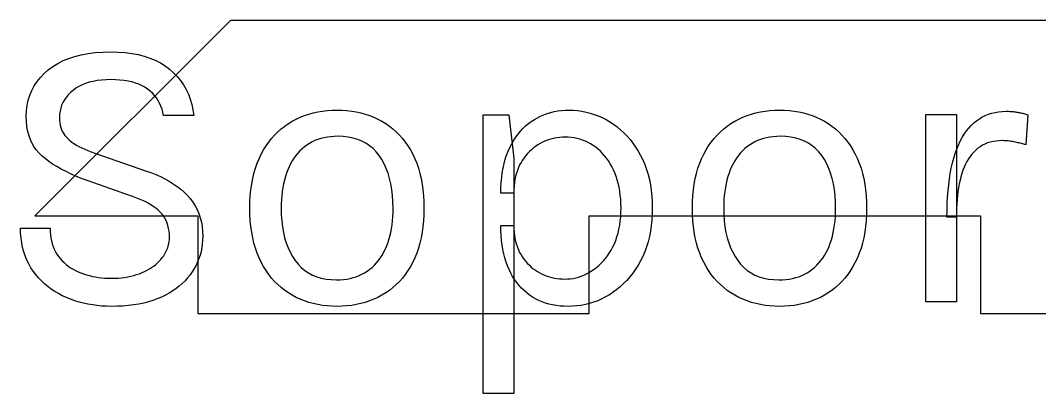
# Model space of a CAD drawing. Header units: millimetres. Extents: x 0 to 253, y 0 to 243.
# Drawn here: x -0.44 to 30.82, y 122.55 to 134 of the extents above; entities that cross this region are included whole.
import ezdxf

# ---------------------------------------------------------------- set-up
doc = ezdxf.new("R2010")
doc.units = ezdxf.units.MM
doc.layers.get('0').update_dxf_attribs({"linetype": 'CONTINUOUS'})

msp = doc.modelspace()

# ---------------------------------------------------------------- linework, layer by layer
for p, q in [((6, 134), (0, 128)), ((88, 134), (6, 134)), ((1.044, 132.835), (1.23, 132.896)), ((1.23, 132.896), (1.427, 132.946)), ((1.427, 132.946), (1.636, 132.984)), ((1.636, 132.984), (1.856, 133.012)), ((1.856, 133.012), (2.087, 133.028)), ((2.087, 133.028), (2.33, 133.034)), ((2.33, 133.034), (2.33, 133.034)), ((2.33, 133.034), (2.555, 133.029)), ((2.555, 133.029), (2.771, 133.013)), ((2.771, 133.013), (2.976, 132.986)), ((2.976, 132.986), (3.171, 132.949)), ((3.171, 132.949), (3.356, 132.901)), ((3.356, 132.901), (3.531, 132.843)), ((0.413, 132.482), (0.554, 132.587)), ((0.554, 132.587), (0.706, 132.681)), ((0.706, 132.681), (0.869, 132.764)), ((0.869, 132.764), (1.044, 132.835)), ((3.531, 132.843), (3.696, 132.774)), ((3.696, 132.774), (3.851, 132.694)), ((3.851, 132.694), (3.995, 132.604)), ((3.995, 132.604), (4.13, 132.503)), ((0.069, 132.122), (0.17, 132.248)), ((0.17, 132.248), (0.285, 132.368)), ((0.285, 132.368), (0.413, 132.482)), ((4.13, 132.503), (4.254, 132.393)), ((4.254, 132.393), (4.367, 132.276)), ((4.367, 132.276), (4.469, 132.152)), ((-0.093, 131.849), (-0.019, 131.989)), ((-0.019, 131.989), (0.069, 132.122)), ((1.258, 131.915), (1.172, 131.852)), ((1.351, 131.971), (1.258, 131.915)), ((1.45, 132.02), (1.351, 131.971)), ((1.556, 132.063), (1.45, 132.02)), ((1.669, 132.1), (1.556, 132.063)), ((1.788, 132.129), (1.669, 132.1)), ((1.913, 132.152), (1.788, 132.129)), ((2.046, 132.169), (1.913, 132.152)), ((2.184, 132.179), (2.046, 132.169)), ((2.33, 132.182), (2.184, 132.179)), ((2.473, 132.179), (2.33, 132.182)), ((2.33, 132.182), (2.33, 132.182)), ((2.609, 132.17), (2.473, 132.179)), ((2.739, 132.156), (2.609, 132.17)), ((2.862, 132.135), (2.739, 132.156)), ((2.979, 132.109), (2.862, 132.135)), ((3.089, 132.077), (2.979, 132.109)), ((3.192, 132.039), (3.089, 132.077)), ((3.288, 131.996), (3.192, 132.039)), ((3.378, 131.946), (3.288, 131.996)), ((3.461, 131.891), (3.378, 131.946)), ((4.469, 132.152), (4.56, 132.02)), ((4.56, 132.02), (4.64, 131.881)), ((-0.201, 131.55), (-0.154, 131.703)), ((-0.154, 131.703), (-0.093, 131.849)), ((0.961, 131.638), (0.907, 131.56)), ((1.023, 131.713), (0.961, 131.638)), ((1.093, 131.784), (1.023, 131.713)), ((1.172, 131.852), (1.093, 131.784)), ((3.538, 131.83), (3.461, 131.891)), ((3.608, 131.765), (3.538, 131.83)), ((3.673, 131.696), (3.608, 131.765)), ((3.731, 131.621), (3.673, 131.696)), ((3.783, 131.542), (3.731, 131.621)), ((4.64, 131.881), (4.709, 131.735)), ((4.709, 131.735), (4.767, 131.582)), ((-0.255, 131.226), (-0.235, 131.391)), ((-0.235, 131.391), (-0.201, 131.55)), ((0.795, 131.305), (0.775, 131.213)), ((0.824, 131.393), (0.795, 131.305)), ((0.862, 131.478), (0.824, 131.393)), ((0.907, 131.56), (0.862, 131.478)), ((3.829, 131.459), (3.783, 131.542)), ((3.868, 131.37), (3.829, 131.459)), ((3.902, 131.278), (3.868, 131.37)), ((4.767, 131.582), (4.814, 131.421)), ((4.814, 131.421), (4.849, 131.253)), ((-0.262, 131.054), (-0.255, 131.226)), ((-0.257, 130.901), (-0.262, 131.054)), ((-0.262, 131.054), (-0.262, 131.054)), ((0.762, 131.117), (0.758, 131.018)), ((0.758, 131.018), (0.758, 131.018)), ((0.758, 131.018), (0.761, 130.937)), ((0.775, 131.213), (0.762, 131.117)), ((3.929, 131.18), (3.902, 131.278)), ((3.95, 131.078), (3.929, 131.18)), ((4.874, 131.078), (3.95, 131.078)), ((4.849, 131.253), (4.874, 131.078)), ((4.874, 131.078), (4.874, 131.078)), ((8.017, 130.969), (8.143, 131.027)), ((8.143, 131.027), (8.272, 131.078)), ((8.272, 131.078), (8.405, 131.123)), ((8.405, 131.123), (8.541, 131.161)), ((8.541, 131.161), (8.68, 131.191)), ((8.68, 131.191), (8.823, 131.215)), ((8.823, 131.215), (8.969, 131.232)), ((8.969, 131.232), (9.119, 131.243)), ((9.119, 131.243), (9.272, 131.246)), ((9.272, 131.246), (9.272, 131.246)), ((9.272, 131.246), (9.424, 131.243)), ((9.424, 131.243), (9.573, 131.232)), ((9.573, 131.232), (9.718, 131.215)), ((9.718, 131.215), (9.86, 131.191)), ((9.86, 131.191), (9.999, 131.161)), ((9.999, 131.161), (10.134, 131.123)), ((10.134, 131.123), (10.266, 131.078)), ((10.266, 131.078), (10.395, 131.027)), ((10.395, 131.027), (10.521, 130.969)), ((13.754, 122.546), (13.754, 131.102)), ((13.754, 131.102), (14.534, 131.102)), ((14.534, 131.102), (14.69, 129.758)), ((15.32, 130.958), (15.416, 131.013)), ((15.416, 131.013), (15.514, 131.062)), ((15.514, 131.062), (15.615, 131.105)), ((15.615, 131.105), (15.717, 131.142)), ((15.717, 131.142), (15.823, 131.174)), ((15.823, 131.174), (15.93, 131.2)), ((15.93, 131.2), (16.039, 131.22)), ((16.039, 131.22), (16.151, 131.234)), ((16.151, 131.234), (16.266, 131.243)), ((16.266, 131.243), (16.382, 131.246)), ((16.382, 131.246), (16.382, 131.246)), ((16.382, 131.246), (16.516, 131.242)), ((16.516, 131.242), (16.647, 131.232)), ((16.647, 131.232), (16.777, 131.214)), ((16.777, 131.214), (16.905, 131.188)), ((16.905, 131.188), (17.032, 131.156)), ((17.032, 131.156), (17.156, 131.116)), ((17.156, 131.116), (17.279, 131.07)), ((17.279, 131.07), (17.4, 131.016)), ((17.4, 131.016), (17.519, 130.954)), ((21.589, 130.969), (21.715, 131.027)), ((21.715, 131.027), (21.844, 131.078)), ((21.844, 131.078), (21.977, 131.123)), ((21.977, 131.123), (22.113, 131.161)), ((22.113, 131.161), (22.252, 131.191)), ((22.252, 131.191), (22.395, 131.215)), ((22.395, 131.215), (22.541, 131.232)), ((22.541, 131.232), (22.691, 131.243)), ((22.691, 131.243), (22.844, 131.246)), ((22.844, 131.246), (22.844, 131.246)), ((22.844, 131.246), (22.996, 131.243)), ((22.996, 131.243), (23.145, 131.232)), ((23.145, 131.232), (23.29, 131.215)), ((23.29, 131.215), (23.432, 131.191)), ((23.432, 131.191), (23.571, 131.161)), ((23.571, 131.161), (23.706, 131.123)), ((23.706, 131.123), (23.838, 131.078)), ((23.838, 131.078), (23.967, 131.027)), ((23.967, 131.027), (24.093, 130.969)), ((27.326, 125.366), (27.326, 131.114)), ((27.326, 131.114), (28.262, 131.114)), ((28.262, 131.114), (28.262, 125.366)), ((28.882, 130.921), (28.968, 130.982)), ((28.968, 130.982), (29.058, 131.035)), ((29.058, 131.035), (29.151, 131.081)), ((29.151, 131.081), (29.248, 131.121)), ((29.248, 131.121), (29.349, 131.153)), ((29.349, 131.153), (29.453, 131.178)), ((29.453, 131.178), (29.56, 131.196)), ((29.56, 131.196), (29.671, 131.206)), ((29.671, 131.206), (29.786, 131.21)), ((29.786, 131.21), (29.786, 131.21)), ((29.786, 131.21), (29.824, 131.21)), ((29.824, 131.21), (29.861, 131.209)), ((29.861, 131.209), (29.898, 131.208)), ((29.898, 131.208), (29.934, 131.206)), ((29.934, 131.206), (29.97, 131.203)), ((29.97, 131.203), (30.005, 131.2)), ((30.005, 131.2), (30.039, 131.197)), ((30.039, 131.197), (30.072, 131.193)), ((30.072, 131.193), (30.105, 131.188)), ((30.105, 131.188), (30.137, 131.183)), ((30.137, 131.183), (30.169, 131.177)), ((30.169, 131.177), (30.201, 131.171)), ((30.201, 131.171), (30.233, 131.164)), ((30.233, 131.164), (30.265, 131.157)), ((30.265, 131.157), (30.297, 131.149)), ((30.297, 131.149), (30.329, 131.141)), ((30.329, 131.141), (30.361, 131.132)), ((30.361, 131.132), (30.393, 131.123)), ((30.393, 131.123), (30.426, 131.113)), ((30.458, 131.102), (30.398, 130.178)), ((30.426, 131.113), (30.458, 131.102)), ((30.458, 131.102), (30.458, 131.102)), ((-0.243, 130.756), (-0.257, 130.901)), ((-0.219, 130.617), (-0.243, 130.756)), ((0.761, 130.937), (0.768, 130.859)), ((0.768, 130.859), (0.781, 130.785)), ((0.781, 130.785), (0.8, 130.714)), ((0.8, 130.714), (0.823, 130.647)), ((7.453, 130.578), (7.556, 130.669)), ((7.556, 130.669), (7.664, 130.754)), ((7.664, 130.754), (7.777, 130.832)), ((7.777, 130.832), (7.895, 130.904)), ((7.895, 130.904), (8.017, 130.969)), ((10.521, 130.969), (10.643, 130.904)), ((10.643, 130.904), (10.761, 130.832)), ((10.761, 130.832), (10.874, 130.754)), ((10.874, 130.754), (10.982, 130.669)), ((10.982, 130.669), (11.084, 130.578)), ((14.896, 130.6), (14.972, 130.683)), ((14.972, 130.683), (15.053, 130.76)), ((15.053, 130.76), (15.138, 130.832)), ((15.138, 130.832), (15.227, 130.898)), ((15.227, 130.898), (15.32, 130.958)), ((17.519, 130.954), (17.636, 130.886)), ((17.636, 130.886), (17.75, 130.811)), ((17.75, 130.811), (17.86, 130.73)), ((17.86, 130.73), (17.965, 130.642)), ((21.025, 130.578), (21.128, 130.669)), ((21.128, 130.669), (21.236, 130.754)), ((21.236, 130.754), (21.349, 130.832)), ((21.349, 130.832), (21.467, 130.904)), ((21.467, 130.904), (21.589, 130.969)), ((24.093, 130.969), (24.215, 130.904)), ((24.215, 130.904), (24.333, 130.832)), ((24.333, 130.832), (24.446, 130.754)), ((24.446, 130.754), (24.554, 130.669)), ((24.554, 130.669), (24.656, 130.578)), ((28.574, 130.606), (28.645, 130.696)), ((28.645, 130.696), (28.72, 130.778)), ((28.72, 130.778), (28.799, 130.853)), ((28.799, 130.853), (28.882, 130.921)), ((-0.185, 130.486), (-0.219, 130.617)), ((-0.142, 130.361), (-0.185, 130.486)), ((-0.089, 130.243), (-0.142, 130.361)), ((0.823, 130.647), (0.852, 130.583)), ((0.852, 130.583), (0.886, 130.522)), ((0.886, 130.522), (0.925, 130.465)), ((0.925, 130.465), (0.969, 130.411)), ((0.969, 130.411), (1.019, 130.361)), ((1.019, 130.361), (1.074, 130.313)), ((7.176, 130.265), (7.263, 130.376)), ((7.263, 130.376), (7.356, 130.48)), ((7.356, 130.48), (7.453, 130.578)), ((8.683, 130.346), (8.593, 130.311)), ((8.776, 130.375), (8.683, 130.346)), ((8.873, 130.399), (8.776, 130.375)), ((8.974, 130.418), (8.873, 130.399)), ((9.077, 130.431), (8.974, 130.418)), ((9.185, 130.439), (9.077, 130.431)), ((9.296, 130.442), (9.185, 130.439)), ((9.46, 130.436), (9.296, 130.442)), ((9.296, 130.442), (9.296, 130.442)), ((9.615, 130.418), (9.46, 130.436)), ((9.763, 130.389), (9.615, 130.418)), ((9.902, 130.347), (9.763, 130.389)), ((10.032, 130.294), (9.902, 130.347)), ((11.084, 130.578), (11.182, 130.48)), ((11.182, 130.48), (11.274, 130.376)), ((11.274, 130.376), (11.361, 130.265)), ((14.688, 130.319), (14.753, 130.418)), ((14.753, 130.418), (14.822, 130.512)), ((14.822, 130.512), (14.896, 130.6)), ((15.79, 130.347), (15.714, 130.321)), ((15.866, 130.369), (15.79, 130.347)), ((15.943, 130.386), (15.866, 130.369)), ((16.022, 130.4), (15.943, 130.386)), ((16.101, 130.41), (16.022, 130.4)), ((16.181, 130.416), (16.101, 130.41)), ((16.262, 130.418), (16.181, 130.416)), ((16.356, 130.415), (16.262, 130.418)), ((16.262, 130.418), (16.262, 130.418)), ((16.448, 130.408), (16.356, 130.415)), ((16.539, 130.395), (16.448, 130.408)), ((16.628, 130.377), (16.539, 130.395)), ((16.715, 130.353), (16.628, 130.377)), ((16.801, 130.325), (16.715, 130.353)), ((17.965, 130.642), (18.066, 130.548)), ((18.066, 130.548), (18.163, 130.448)), ((18.163, 130.448), (18.254, 130.342)), ((20.748, 130.265), (20.835, 130.376)), ((20.835, 130.376), (20.928, 130.48)), ((20.928, 130.48), (21.025, 130.578)), ((22.255, 130.346), (22.165, 130.311)), ((22.348, 130.375), (22.255, 130.346)), ((22.445, 130.399), (22.348, 130.375)), ((22.546, 130.418), (22.445, 130.399)), ((22.649, 130.431), (22.546, 130.418)), ((22.757, 130.439), (22.649, 130.431)), ((22.868, 130.442), (22.757, 130.439)), ((23.032, 130.436), (22.868, 130.442)), ((22.868, 130.442), (22.868, 130.442)), ((23.187, 130.418), (23.032, 130.436)), ((23.335, 130.389), (23.187, 130.418)), ((23.474, 130.347), (23.335, 130.389)), ((23.605, 130.294), (23.474, 130.347)), ((24.656, 130.578), (24.754, 130.48)), ((24.754, 130.48), (24.846, 130.376)), ((24.846, 130.376), (24.933, 130.265)), ((28.383, 130.293), (28.443, 130.405)), ((28.443, 130.405), (28.506, 130.509)), ((28.506, 130.509), (28.574, 130.606)), ((-0.027, 130.133), (-0.089, 130.243)), ((0.045, 130.029), (-0.027, 130.133)), ((1.074, 130.313), (1.135, 130.266)), ((1.135, 130.266), (1.202, 130.22)), ((1.202, 130.22), (1.275, 130.175)), ((1.275, 130.175), (1.354, 130.131)), ((1.354, 130.131), (1.439, 130.088)), ((1.439, 130.088), (1.53, 130.046)), ((1.53, 130.046), (1.627, 130.005)), ((7.016, 130.024), (7.093, 130.148)), ((7.093, 130.148), (7.176, 130.265)), ((8.198, 130.059), (8.13, 129.994)), ((8.269, 130.119), (8.198, 130.059)), ((8.345, 130.175), (8.269, 130.119)), ((8.424, 130.226), (8.345, 130.175)), ((8.507, 130.271), (8.424, 130.226)), ((8.593, 130.311), (8.507, 130.271)), ((10.155, 130.229), (10.032, 130.294)), ((10.269, 130.152), (10.155, 130.229)), ((10.375, 130.064), (10.269, 130.152)), ((10.473, 129.963), (10.375, 130.064)), ((11.361, 130.265), (11.443, 130.148)), ((11.443, 130.148), (11.519, 130.024)), ((14.518, 129.987), (14.57, 130.103)), ((14.57, 130.103), (14.627, 130.214)), ((14.627, 130.214), (14.688, 130.319)), ((15.29, 130.085), (15.228, 130.032)), ((15.356, 130.133), (15.29, 130.085)), ((15.423, 130.179), (15.356, 130.133)), ((15.494, 130.22), (15.423, 130.179)), ((15.566, 130.258), (15.494, 130.22)), ((15.64, 130.291), (15.566, 130.258)), ((15.714, 130.321), (15.64, 130.291)), ((16.884, 130.292), (16.801, 130.325)), ((16.967, 130.253), (16.884, 130.292)), ((17.047, 130.209), (16.967, 130.253)), ((17.126, 130.16), (17.047, 130.209)), ((17.202, 130.106), (17.126, 130.16)), ((17.276, 130.048), (17.202, 130.106)), ((17.346, 129.985), (17.276, 130.048)), ((18.254, 130.342), (18.342, 130.229)), ((18.342, 130.229), (18.425, 130.11)), ((18.425, 130.11), (18.504, 129.985)), ((20.588, 130.024), (20.665, 130.148)), ((20.665, 130.148), (20.748, 130.265)), ((21.77, 130.059), (21.702, 129.994)), ((21.841, 130.119), (21.77, 130.059)), ((21.917, 130.175), (21.841, 130.119)), ((21.996, 130.226), (21.917, 130.175)), ((22.079, 130.271), (21.996, 130.226)), ((22.165, 130.311), (22.079, 130.271)), ((23.727, 130.229), (23.605, 130.294)), ((23.841, 130.152), (23.727, 130.229)), ((23.947, 130.064), (23.841, 130.152)), ((24.045, 129.963), (23.947, 130.064)), ((24.933, 130.265), (25.015, 130.148)), ((25.015, 130.148), (25.091, 130.024)), ((28.228, 129.914), (28.276, 130.048)), ((28.276, 130.048), (28.328, 130.174)), ((28.328, 130.174), (28.383, 130.293)), ((28.92, 130.074), (28.856, 130.019)), ((28.989, 130.124), (28.92, 130.074)), ((29.061, 130.167), (28.989, 130.124)), ((29.137, 130.205), (29.061, 130.167)), ((29.218, 130.237), (29.137, 130.205)), ((29.302, 130.263), (29.218, 130.237)), ((29.39, 130.284), (29.302, 130.263)), ((29.482, 130.298), (29.39, 130.284)), ((29.578, 130.307), (29.482, 130.298)), ((29.678, 130.31), (29.578, 130.307)), ((29.71, 130.31), (29.678, 130.31)), ((29.678, 130.31), (29.678, 130.31)), ((29.742, 130.308), (29.71, 130.31)), ((29.775, 130.306), (29.742, 130.308)), ((29.81, 130.304), (29.775, 130.306)), ((29.845, 130.3), (29.81, 130.304)), ((29.88, 130.296), (29.845, 130.3)), ((29.917, 130.291), (29.88, 130.296)), ((29.954, 130.285), (29.917, 130.291)), ((29.993, 130.278), (29.954, 130.285)), ((30.032, 130.271), (29.993, 130.278)), ((30.071, 130.263), (30.032, 130.271)), ((30.11, 130.255), (30.071, 130.263)), ((30.148, 130.246), (30.11, 130.255)), ((30.186, 130.237), (30.148, 130.246)), ((30.223, 130.228), (30.186, 130.237)), ((30.259, 130.219), (30.223, 130.228)), ((30.295, 130.209), (30.259, 130.219)), ((30.33, 130.199), (30.295, 130.209)), ((30.364, 130.189), (30.33, 130.199)), ((30.398, 130.178), (30.364, 130.189)), ((0.127, 129.932), (0.045, 130.029)), ((0.218, 129.842), (0.127, 129.932)), ((0.319, 129.757), (0.218, 129.842)), ((0.428, 129.673), (0.319, 129.757)), ((1.627, 130.005), (1.729, 129.965)), ((1.729, 129.965), (1.838, 129.926)), ((1.838, 129.926), (1.838, 129.926)), ((1.838, 129.926), (3.398, 129.386)), ((6.819, 129.613), (6.878, 129.756)), ((6.878, 129.756), (6.944, 129.893)), ((6.944, 129.893), (7.016, 130.024)), ((7.948, 129.773), (7.894, 129.689)), ((8.005, 129.851), (7.948, 129.773)), ((8.065, 129.925), (8.005, 129.851)), ((8.13, 129.994), (8.065, 129.925)), ((10.562, 129.851), (10.473, 129.963)), ((10.643, 129.728), (10.562, 129.851)), ((10.715, 129.597), (10.643, 129.728)), ((11.519, 130.024), (11.591, 129.893)), ((11.591, 129.893), (11.657, 129.756)), ((11.657, 129.756), (11.715, 129.613)), ((14.393, 129.607), (14.429, 129.739)), ((14.429, 129.739), (14.471, 129.866)), ((14.471, 129.866), (14.518, 129.987)), ((14.69, 129.758), (14.69, 122.546)), ((15.006, 129.786), (14.958, 129.715)), ((15.058, 129.853), (15.006, 129.786)), ((15.112, 129.917), (15.058, 129.853)), ((15.169, 129.976), (15.112, 129.917)), ((15.228, 130.032), (15.169, 129.976)), ((17.413, 129.917), (17.346, 129.985)), ((17.476, 129.845), (17.413, 129.917)), ((17.537, 129.768), (17.476, 129.845)), ((17.594, 129.687), (17.537, 129.768)), ((18.504, 129.985), (18.578, 129.854)), ((18.578, 129.854), (18.646, 129.717)), ((20.391, 129.613), (20.45, 129.756)), ((20.45, 129.756), (20.516, 129.893)), ((20.516, 129.893), (20.588, 130.024)), ((21.52, 129.773), (21.466, 129.689)), ((21.577, 129.851), (21.52, 129.773)), ((21.637, 129.925), (21.577, 129.851)), ((21.702, 129.994), (21.637, 129.925)), ((24.134, 129.851), (24.045, 129.963)), ((24.215, 129.728), (24.134, 129.851)), ((24.287, 129.597), (24.215, 129.728)), ((25.091, 130.024), (25.163, 129.893)), ((25.163, 129.893), (25.229, 129.756)), ((25.229, 129.756), (25.287, 129.613)), ((28.144, 129.625), (28.184, 129.773)), ((28.184, 129.773), (28.228, 129.914)), ((28.634, 129.748), (28.587, 129.669)), ((28.684, 129.823), (28.634, 129.748)), ((28.738, 129.893), (28.684, 129.823)), ((28.795, 129.958), (28.738, 129.893)), ((28.856, 130.019), (28.795, 129.958)), ((0.547, 129.591), (0.428, 129.673)), ((0.675, 129.512), (0.547, 129.591)), ((0.812, 129.434), (0.675, 129.512)), ((0.958, 129.358), (0.812, 129.434)), ((6.721, 129.306), (6.767, 129.463)), ((6.767, 129.463), (6.819, 129.613)), ((7.757, 129.413), (7.719, 129.312)), ((7.799, 129.51), (7.757, 129.413)), ((7.845, 129.602), (7.799, 129.51)), ((7.894, 129.689), (7.845, 129.602)), ((10.779, 129.457), (10.715, 129.597)), ((10.835, 129.309), (10.779, 129.457)), ((11.715, 129.613), (11.767, 129.463)), ((11.767, 129.463), (11.812, 129.306)), ((14.338, 129.326), (14.363, 129.469)), ((14.363, 129.469), (14.393, 129.607)), ((14.832, 129.482), (14.799, 129.396)), ((14.87, 129.563), (14.832, 129.482)), ((14.912, 129.641), (14.87, 129.563)), ((14.958, 129.715), (14.912, 129.641)), ((17.648, 129.601), (17.594, 129.687)), ((17.699, 129.511), (17.648, 129.601)), ((17.747, 129.416), (17.699, 129.511)), ((17.791, 129.317), (17.747, 129.416)), ((18.646, 129.717), (18.708, 129.575)), ((18.708, 129.575), (18.762, 129.427)), ((18.762, 129.427), (18.808, 129.274)), ((20.293, 129.306), (20.339, 129.463)), ((20.339, 129.463), (20.391, 129.613)), ((21.329, 129.413), (21.291, 129.312)), ((21.371, 129.51), (21.329, 129.413)), ((21.417, 129.602), (21.371, 129.51)), ((21.466, 129.689), (21.417, 129.602)), ((24.351, 129.457), (24.287, 129.597)), ((24.407, 129.309), (24.351, 129.457)), ((25.287, 129.613), (25.339, 129.463)), ((25.339, 129.463), (25.384, 129.306)), ((28.077, 129.306), (28.108, 129.469)), ((28.108, 129.469), (28.144, 129.625)), ((28.503, 129.495), (28.466, 129.402)), ((28.543, 129.584), (28.503, 129.495)), ((28.587, 129.669), (28.543, 129.584)), ((1.113, 129.284), (0.958, 129.358)), ((1.278, 129.212), (1.113, 129.284)), ((1.451, 129.142), (1.278, 129.212)), ((1.634, 129.074), (1.451, 129.142)), ((3.398, 129.386), (3.557, 129.33)), ((3.557, 129.33), (3.708, 129.269)), ((3.708, 129.269), (3.853, 129.205)), ((3.853, 129.205), (3.992, 129.135)), ((3.992, 129.135), (4.123, 129.062)), ((6.652, 128.975), (6.683, 129.144)), ((6.683, 129.144), (6.721, 129.306)), ((7.654, 129.099), (7.628, 128.987)), ((7.685, 129.207), (7.654, 129.099)), ((7.719, 129.312), (7.685, 129.207)), ((10.882, 129.151), (10.835, 129.309)), ((10.92, 128.985), (10.882, 129.151)), ((11.812, 129.306), (11.85, 129.144)), ((11.85, 129.144), (11.881, 128.975)), ((14.305, 129.025), (14.319, 129.178)), ((14.319, 129.178), (14.338, 129.326)), ((14.726, 129.12), (14.71, 129.021)), ((14.746, 129.216), (14.726, 129.12)), ((14.77, 129.308), (14.746, 129.216)), ((14.799, 129.396), (14.77, 129.308)), ((17.83, 129.214), (17.791, 129.317)), ((17.865, 129.107), (17.83, 129.214)), ((17.895, 128.996), (17.865, 129.107)), ((18.808, 129.274), (18.848, 129.116)), ((18.848, 129.116), (18.88, 128.953)), ((20.224, 128.975), (20.255, 129.144)), ((20.255, 129.144), (20.293, 129.306)), ((21.226, 129.099), (21.2, 128.987)), ((21.257, 129.207), (21.226, 129.099)), ((21.291, 129.312), (21.257, 129.207)), ((24.454, 129.151), (24.407, 129.309)), ((24.492, 128.985), (24.454, 129.151)), ((25.384, 129.306), (25.422, 129.144)), ((25.422, 129.144), (25.453, 128.975)), ((28.027, 128.958), (28.05, 129.136)), ((28.05, 129.136), (28.077, 129.306)), ((28.403, 129.2), (28.376, 129.093)), ((28.433, 129.303), (28.403, 129.2)), ((28.466, 129.402), (28.433, 129.303)), ((2.966, 128.606), (1.634, 129.074)), ((4.123, 129.062), (4.248, 128.984)), ((4.248, 128.984), (4.366, 128.902)), ((4.366, 128.902), (4.477, 128.816)), ((4.477, 128.816), (4.581, 128.725)), ((6.61, 128.617), (6.627, 128.799)), ((6.627, 128.799), (6.652, 128.975)), ((7.606, 128.871), (7.588, 128.751)), ((7.628, 128.987), (7.606, 128.871)), ((10.95, 128.81), (10.92, 128.985)), ((10.971, 128.627), (10.95, 128.81)), ((11.881, 128.975), (11.905, 128.799)), ((11.905, 128.799), (11.922, 128.617)), ((14.294, 128.702), (14.297, 128.866)), ((14.297, 128.866), (14.305, 129.025)), ((14.692, 128.812), (14.69, 128.702)), ((14.699, 128.918), (14.692, 128.812)), ((14.71, 129.021), (14.699, 128.918)), ((17.92, 128.881), (17.895, 128.996)), ((17.941, 128.762), (17.92, 128.881)), ((18.88, 128.953), (18.906, 128.784)), ((18.906, 128.784), (18.924, 128.61)), ((20.182, 128.617), (20.199, 128.799)), ((20.199, 128.799), (20.224, 128.975)), ((21.178, 128.871), (21.16, 128.751)), ((21.2, 128.987), (21.178, 128.871)), ((24.522, 128.81), (24.492, 128.985)), ((24.543, 128.627), (24.522, 128.81)), ((25.453, 128.975), (25.477, 128.799)), ((25.477, 128.799), (25.494, 128.617)), ((28.008, 128.773), (28.027, 128.958)), ((28.331, 128.866), (28.313, 128.748)), ((28.352, 128.981), (28.331, 128.866)), ((28.376, 129.093), (28.352, 128.981)), ((3.078, 128.568), (2.966, 128.606)), ((2.966, 128.606), (2.966, 128.606)), ((3.185, 128.527), (3.078, 128.568)), ((3.286, 128.484), (3.185, 128.527)), ((3.382, 128.439), (3.286, 128.484)), ((4.581, 128.725), (4.679, 128.63)), ((4.679, 128.63), (4.768, 128.53)), ((4.768, 128.53), (4.849, 128.424)), ((6.599, 128.429), (6.61, 128.617)), ((7.564, 128.5), (7.558, 128.369)), ((7.574, 128.627), (7.564, 128.5)), ((7.588, 128.751), (7.574, 128.627)), ((10.984, 128.435), (10.971, 128.627)), ((11.922, 128.617), (11.933, 128.429)), ((14.69, 128.702), (14.294, 128.702)), ((14.69, 128.702), (14.69, 128.702)), ((17.957, 128.639), (17.941, 128.762)), ((17.969, 128.512), (17.957, 128.639)), ((17.976, 128.381), (17.969, 128.512)), ((18.924, 128.61), (18.934, 128.431)), ((20.171, 128.429), (20.182, 128.617)), ((21.136, 128.5), (21.13, 128.369)), ((21.146, 128.627), (21.136, 128.5)), ((21.16, 128.751), (21.146, 128.627)), ((24.556, 128.435), (24.543, 128.627)), ((25.494, 128.617), (25.505, 128.429)), ((27.982, 128.38), (27.993, 128.58)), ((27.993, 128.58), (28.008, 128.773)), ((28.285, 128.499), (28.275, 128.37)), ((28.297, 128.625), (28.285, 128.499)), ((28.313, 128.748), (28.297, 128.625)), ((3.472, 128.392), (3.382, 128.439)), ((3.556, 128.343), (3.472, 128.392)), ((3.634, 128.291), (3.556, 128.343)), ((3.707, 128.237), (3.634, 128.291)), ((3.774, 128.181), (3.707, 128.237)), ((3.836, 128.123), (3.774, 128.181)), ((4.849, 128.424), (4.919, 128.312)), ((4.919, 128.312), (4.98, 128.195)), ((4.98, 128.195), (5.032, 128.072)), ((6.596, 128.234), (6.599, 128.429)), ((6.599, 128.04), (6.596, 128.234)), ((6.596, 128.234), (6.596, 128.234)), ((7.558, 128.369), (7.556, 128.234)), ((7.556, 128.234), (7.556, 128.234)), ((7.556, 128.234), (7.56, 128.035)), ((10.988, 128.234), (10.984, 128.435)), ((10.986, 128.1), (10.988, 128.234)), ((10.988, 128.234), (10.988, 128.234)), ((11.933, 128.429), (11.936, 128.234)), ((11.936, 128.234), (11.933, 128.04)), ((11.936, 128.234), (11.936, 128.234)), ((17.975, 128.105), (17.978, 128.246)), ((17.978, 128.246), (17.976, 128.381)), ((17.978, 128.246), (17.978, 128.246)), ((18.934, 128.431), (18.938, 128.246)), ((18.938, 128.246), (18.934, 128.059)), ((18.938, 128.246), (18.938, 128.246)), ((20.168, 128.234), (20.171, 128.429)), ((20.171, 128.04), (20.168, 128.234)), ((20.168, 128.234), (20.168, 128.234)), ((21.13, 128.369), (21.128, 128.234)), ((21.128, 128.234), (21.128, 128.234)), ((21.128, 128.234), (21.132, 128.035)), ((24.56, 128.234), (24.556, 128.435)), ((24.558, 128.1), (24.56, 128.234)), ((24.56, 128.234), (24.56, 128.234)), ((25.505, 128.429), (25.508, 128.234)), ((25.508, 128.234), (25.505, 128.04)), ((25.508, 128.234), (25.508, 128.234)), ((27.974, 127.958), (27.976, 128.173)), ((27.976, 128.173), (27.982, 128.38)), ((28.268, 128.236), (28.263, 128.099)), ((28.275, 128.37), (28.268, 128.236)), ((0, 128), (5, 128)), ((3.892, 128.062), (3.836, 128.123)), ((3.942, 127.997), (3.892, 128.062)), ((3.986, 127.928), (3.942, 127.997)), ((4.024, 127.856), (3.986, 127.928)), ((4.057, 127.78), (4.024, 127.856)), ((5, 128), (5, 125)), ((5.032, 128.072), (5.075, 127.943)), ((5.075, 127.943), (5.108, 127.808)), ((6.61, 127.853), (6.599, 128.04)), ((6.627, 127.672), (6.61, 127.853)), ((7.56, 128.035), (7.573, 127.845)), ((10.97, 127.844), (10.98, 127.97)), ((10.98, 127.97), (10.986, 128.1)), ((11.922, 127.853), (11.905, 127.672)), ((11.933, 128.04), (11.922, 127.853)), ((17, 125), (17, 128)), ((17, 128), (29, 128)), ((17.955, 127.838), (17.968, 127.97)), ((17.968, 127.97), (17.975, 128.105)), ((18.923, 127.878), (18.905, 127.701)), ((18.934, 128.059), (18.923, 127.878)), ((20.182, 127.853), (20.171, 128.04)), ((20.199, 127.672), (20.182, 127.853)), ((21.132, 128.035), (21.145, 127.845)), ((24.542, 127.844), (24.552, 127.97)), ((24.552, 127.97), (24.558, 128.1)), ((25.494, 127.853), (25.477, 127.672)), ((25.505, 128.04), (25.494, 127.853)), ((28.262, 127.958), (27.974, 127.958)), ((28.263, 128.099), (28.262, 127.958)), ((28.262, 127.958), (28.262, 127.958)), ((28.262, 127.958), (28.262, 127.958)), ((29, 128), (29, 125)), ((-0.436, 127.467), (-0.442, 127.622)), ((-0.442, 127.622), (-0.442, 127.622)), ((-0.442, 127.622), (0.47, 127.622)), ((0.47, 127.622), (0.473, 127.518)), ((4.083, 127.701), (4.057, 127.78)), ((4.104, 127.618), (4.083, 127.701)), ((4.118, 127.531), (4.104, 127.618)), ((5.108, 127.808), (5.131, 127.668)), ((5.131, 127.668), (5.145, 127.522)), ((6.652, 127.497), (6.627, 127.672)), ((7.573, 127.845), (7.595, 127.664)), ((7.595, 127.664), (7.625, 127.49)), ((10.916, 127.487), (10.938, 127.603)), ((10.938, 127.603), (10.956, 127.721)), ((10.956, 127.721), (10.97, 127.844)), ((11.905, 127.672), (11.881, 127.497)), ((14.297, 127.549), (14.294, 127.706)), ((14.294, 127.706), (14.294, 127.706)), ((14.294, 127.706), (14.69, 127.706)), ((14.304, 127.397), (14.297, 127.549)), ((14.69, 127.706), (14.692, 127.601)), ((14.692, 127.601), (14.699, 127.499)), ((17.887, 127.471), (17.915, 127.589)), ((17.915, 127.589), (17.938, 127.711)), ((17.938, 127.711), (17.955, 127.838)), ((18.905, 127.701), (18.88, 127.531)), ((20.224, 127.497), (20.199, 127.672)), ((21.145, 127.845), (21.167, 127.664)), ((21.167, 127.664), (21.197, 127.49)), ((24.488, 127.487), (24.51, 127.603)), ((24.51, 127.603), (24.528, 127.721)), ((24.528, 127.721), (24.542, 127.844)), ((25.477, 127.672), (25.453, 127.497)), ((-0.422, 127.318), (-0.436, 127.467)), ((-0.401, 127.173), (-0.422, 127.318)), ((0.473, 127.518), (0.48, 127.418)), ((0.48, 127.418), (0.493, 127.322)), ((0.493, 127.322), (0.511, 127.23)), ((0.511, 127.23), (0.535, 127.141)), ((4.127, 127.44), (4.118, 127.531)), ((4.121, 127.211), (4.128, 127.278)), ((4.13, 127.346), (4.127, 127.44)), ((4.128, 127.278), (4.13, 127.346)), ((4.13, 127.346), (4.13, 127.346)), ((5.147, 127.251), (5.137, 127.135)), ((5.145, 127.522), (5.15, 127.37)), ((5.15, 127.37), (5.147, 127.251)), ((5.15, 127.37), (5.15, 127.37)), ((6.683, 127.328), (6.652, 127.497)), ((6.721, 127.166), (6.683, 127.328)), ((7.625, 127.49), (7.663, 127.326)), ((7.663, 127.326), (7.71, 127.169)), ((10.825, 127.164), (10.859, 127.268)), ((10.859, 127.268), (10.89, 127.376)), ((10.89, 127.376), (10.916, 127.487)), ((11.85, 127.328), (11.812, 127.166)), ((11.881, 127.497), (11.85, 127.328)), ((14.317, 127.249), (14.304, 127.397)), ((14.334, 127.106), (14.317, 127.249)), ((14.699, 127.499), (14.71, 127.401)), ((14.71, 127.401), (14.726, 127.306)), ((14.726, 127.306), (14.746, 127.214)), ((17.774, 127.145), (17.817, 127.25)), ((17.817, 127.25), (17.855, 127.358)), ((17.855, 127.358), (17.887, 127.471)), ((18.847, 127.365), (18.807, 127.206)), ((18.88, 127.531), (18.847, 127.365)), ((20.255, 127.328), (20.224, 127.497)), ((20.293, 127.166), (20.255, 127.328)), ((21.197, 127.49), (21.235, 127.326)), ((21.235, 127.326), (21.282, 127.169)), ((24.397, 127.164), (24.431, 127.268)), ((24.431, 127.268), (24.462, 127.376)), ((24.462, 127.376), (24.488, 127.487)), ((25.422, 127.328), (25.384, 127.166)), ((25.453, 127.497), (25.422, 127.328)), ((-0.373, 127.034), (-0.401, 127.173)), ((-0.337, 126.899), (-0.373, 127.034)), ((0.535, 127.141), (0.563, 127.056)), ((0.563, 127.056), (0.596, 126.975)), ((0.596, 126.975), (0.635, 126.898)), ((4.023, 126.895), (4.051, 126.956)), ((4.051, 126.956), (4.075, 127.018)), ((4.075, 127.018), (4.095, 127.082)), ((4.095, 127.082), (4.11, 127.146)), ((4.11, 127.146), (4.121, 127.211)), ((5.099, 126.908), (5.07, 126.799)), ((5.121, 127.02), (5.099, 126.908)), ((5.137, 127.135), (5.121, 127.02)), ((6.767, 127.009), (6.721, 127.166)), ((6.819, 126.859), (6.767, 127.009)), ((7.71, 127.169), (7.766, 127.022)), ((7.766, 127.022), (7.831, 126.882)), ((10.699, 126.876), (10.745, 126.968)), ((10.745, 126.968), (10.787, 127.064)), ((10.787, 127.064), (10.825, 127.164)), ((11.767, 127.009), (11.715, 126.859)), ((11.812, 127.166), (11.767, 127.009)), ((14.357, 126.969), (14.334, 127.106)), ((14.385, 126.836), (14.357, 126.969)), ((14.746, 127.214), (14.77, 127.126)), ((14.77, 127.126), (14.799, 127.041)), ((14.799, 127.041), (14.832, 126.959)), ((14.832, 126.959), (14.87, 126.881)), ((17.619, 126.861), (17.674, 126.951)), ((17.674, 126.951), (17.726, 127.046)), ((17.726, 127.046), (17.774, 127.145)), ((18.76, 127.051), (18.706, 126.902)), ((18.807, 127.206), (18.76, 127.051)), ((20.339, 127.009), (20.293, 127.166)), ((20.391, 126.859), (20.339, 127.009)), ((21.282, 127.169), (21.338, 127.022)), ((21.338, 127.022), (21.403, 126.882)), ((24.271, 126.876), (24.317, 126.968)), ((24.317, 126.968), (24.359, 127.064)), ((24.359, 127.064), (24.397, 127.164)), ((25.339, 127.009), (25.287, 126.859)), ((25.384, 127.166), (25.339, 127.009)), ((-0.294, 126.77), (-0.337, 126.899)), ((-0.243, 126.645), (-0.294, 126.77)), ((-0.185, 126.526), (-0.243, 126.645)), ((0.635, 126.898), (0.679, 126.825)), ((0.679, 126.825), (0.728, 126.755)), ((0.728, 126.755), (0.781, 126.689)), ((0.781, 126.689), (0.838, 126.626)), ((0.838, 126.626), (0.898, 126.567)), ((3.763, 126.558), (3.816, 126.609)), ((3.816, 126.609), (3.865, 126.663)), ((3.865, 126.663), (3.911, 126.719)), ((3.911, 126.719), (3.953, 126.777)), ((3.953, 126.777), (3.99, 126.835)), ((3.99, 126.835), (4.023, 126.895)), ((5.034, 126.691), (4.993, 126.586)), ((5.07, 126.799), (5.034, 126.691)), ((6.878, 126.716), (6.819, 126.859)), ((6.944, 126.578), (6.878, 126.716)), ((7.831, 126.882), (7.903, 126.751)), ((7.903, 126.751), (7.985, 126.629)), ((7.985, 126.629), (8.075, 126.517)), ((10.478, 126.555), (10.539, 126.628)), ((10.539, 126.628), (10.596, 126.706)), ((10.596, 126.706), (10.649, 126.789)), ((10.649, 126.789), (10.699, 126.876)), ((11.657, 126.716), (11.591, 126.578)), ((11.715, 126.859), (11.657, 126.716)), ((14.417, 126.708), (14.385, 126.836)), ((14.455, 126.585), (14.417, 126.708)), ((14.87, 126.881), (14.912, 126.806)), ((14.912, 126.806), (14.958, 126.735)), ((14.958, 126.735), (15.006, 126.667)), ((15.006, 126.667), (15.057, 126.602)), ((15.057, 126.602), (15.111, 126.542)), ((17.372, 126.548), (17.438, 126.619)), ((17.438, 126.619), (17.501, 126.695)), ((17.501, 126.695), (17.562, 126.776)), ((17.562, 126.776), (17.619, 126.861)), ((18.575, 126.62), (18.5, 126.488)), ((18.644, 126.758), (18.575, 126.62)), ((18.706, 126.902), (18.644, 126.758)), ((20.45, 126.716), (20.391, 126.859)), ((20.516, 126.578), (20.45, 126.716)), ((21.403, 126.882), (21.475, 126.751)), ((21.475, 126.751), (21.557, 126.629)), ((21.557, 126.629), (21.647, 126.517)), ((24.05, 126.555), (24.111, 126.628)), ((24.111, 126.628), (24.168, 126.706)), ((24.168, 126.706), (24.221, 126.789)), ((24.221, 126.789), (24.271, 126.876)), ((25.229, 126.716), (25.163, 126.578)), ((25.287, 126.859), (25.229, 126.716)), ((-0.119, 126.411), (-0.185, 126.526)), ((-0.046, 126.302), (-0.119, 126.411)), ((0.033, 126.198), (-0.046, 126.302)), ((0.898, 126.567), (0.961, 126.512)), ((0.961, 126.512), (1.028, 126.46)), ((1.028, 126.46), (1.098, 126.411)), ((1.098, 126.411), (1.172, 126.366)), ((1.172, 126.366), (1.248, 126.324)), ((1.248, 126.324), (1.328, 126.286)), ((1.328, 126.286), (1.412, 126.251)), ((3.29, 126.26), (3.369, 126.296)), ((3.369, 126.296), (3.443, 126.334)), ((3.443, 126.334), (3.515, 126.374)), ((3.515, 126.374), (3.582, 126.417)), ((3.582, 126.417), (3.646, 126.462)), ((3.646, 126.462), (3.707, 126.509)), ((3.707, 126.509), (3.763, 126.558)), ((4.829, 126.284), (4.762, 126.189)), ((4.89, 126.382), (4.829, 126.284)), ((4.945, 126.483), (4.89, 126.382)), ((4.993, 126.586), (4.945, 126.483)), ((7.016, 126.447), (6.944, 126.578)), ((7.093, 126.322), (7.016, 126.447)), ((7.176, 126.204), (7.093, 126.322)), ((8.075, 126.517), (8.173, 126.416)), ((8.173, 126.416), (8.279, 126.328)), ((8.279, 126.328), (8.393, 126.251)), ((10.116, 126.254), (10.196, 126.305)), ((10.196, 126.305), (10.272, 126.361)), ((10.272, 126.361), (10.344, 126.421)), ((10.344, 126.421), (10.413, 126.485)), ((10.413, 126.485), (10.478, 126.555)), ((11.443, 126.322), (11.361, 126.204)), ((11.519, 126.447), (11.443, 126.322)), ((11.591, 126.578), (11.519, 126.447)), ((14.498, 126.466), (14.455, 126.585)), ((14.546, 126.353), (14.498, 126.466)), ((14.599, 126.245), (14.546, 126.353)), ((15.111, 126.542), (15.168, 126.484)), ((15.168, 126.484), (15.227, 126.431)), ((15.227, 126.431), (15.289, 126.38)), ((15.289, 126.38), (15.354, 126.334)), ((15.354, 126.334), (15.421, 126.291)), ((15.421, 126.291), (15.491, 126.251)), ((16.998, 126.264), (17.078, 126.311)), ((17.078, 126.311), (17.156, 126.363)), ((17.156, 126.363), (17.231, 126.42)), ((17.231, 126.42), (17.303, 126.482)), ((17.303, 126.482), (17.372, 126.548)), ((18.421, 126.362), (18.337, 126.242)), ((18.5, 126.488), (18.421, 126.362)), ((20.588, 126.447), (20.516, 126.578)), ((20.665, 126.322), (20.588, 126.447)), ((20.748, 126.204), (20.665, 126.322)), ((21.647, 126.517), (21.745, 126.416)), ((21.745, 126.416), (21.851, 126.328)), ((21.851, 126.328), (21.965, 126.251)), ((23.688, 126.254), (23.768, 126.305)), ((23.768, 126.305), (23.844, 126.361)), ((23.844, 126.361), (23.916, 126.421)), ((23.916, 126.421), (23.985, 126.485)), ((23.985, 126.485), (24.05, 126.555)), ((25.015, 126.322), (24.933, 126.204)), ((25.091, 126.447), (25.015, 126.322)), ((25.163, 126.578), (25.091, 126.447)), ((0.117, 126.099), (0.033, 126.198)), ((0.207, 126.005), (0.117, 126.099)), ((0.301, 125.917), (0.207, 126.005)), ((1.412, 126.251), (1.498, 126.22)), ((1.498, 126.22), (1.586, 126.192)), ((1.586, 126.192), (1.675, 126.167)), ((1.675, 126.167), (1.765, 126.145)), ((1.765, 126.145), (1.858, 126.127)), ((1.858, 126.127), (1.951, 126.112)), ((1.951, 126.112), (2.047, 126.101)), ((2.047, 126.101), (2.144, 126.093)), ((2.144, 126.093), (2.242, 126.088)), ((2.242, 126.088), (2.342, 126.086)), ((2.342, 126.086), (2.45, 126.088)), ((2.342, 126.086), (2.342, 126.086)), ((2.45, 126.088), (2.555, 126.093)), ((2.555, 126.093), (2.657, 126.102)), ((2.657, 126.102), (2.756, 126.114)), ((2.756, 126.114), (2.852, 126.129)), ((2.852, 126.129), (2.945, 126.149)), ((2.945, 126.149), (3.036, 126.171)), ((3.036, 126.171), (3.123, 126.197)), ((3.123, 126.197), (3.208, 126.227)), ((3.208, 126.227), (3.29, 126.26)), ((4.609, 126.01), (4.524, 125.927)), ((4.688, 126.098), (4.609, 126.01)), ((4.762, 126.189), (4.688, 126.098)), ((7.263, 126.093), (7.176, 126.204)), ((7.356, 125.989), (7.263, 126.093)), ((7.453, 125.89), (7.356, 125.989)), ((8.393, 126.251), (8.515, 126.186)), ((8.515, 126.186), (8.646, 126.133)), ((8.646, 126.133), (8.784, 126.091)), ((8.784, 126.091), (8.931, 126.062)), ((8.931, 126.062), (9.085, 126.044)), ((9.085, 126.044), (9.248, 126.038)), ((9.248, 126.038), (9.358, 126.041)), ((9.248, 126.038), (9.248, 126.038)), ((9.248, 126.038), (9.248, 126.038)), ((9.358, 126.041), (9.464, 126.049)), ((9.464, 126.049), (9.568, 126.062)), ((9.568, 126.062), (9.668, 126.081)), ((9.668, 126.081), (9.764, 126.105)), ((9.764, 126.105), (9.857, 126.134)), ((9.857, 126.134), (9.947, 126.169)), ((9.947, 126.169), (10.033, 126.209)), ((10.033, 126.209), (10.116, 126.254)), ((11.182, 125.989), (11.084, 125.89)), ((11.274, 126.093), (11.182, 125.989)), ((11.361, 126.204), (11.274, 126.093)), ((14.655, 126.142), (14.599, 126.245)), ((14.716, 126.044), (14.655, 126.142)), ((14.782, 125.952), (14.716, 126.044)), ((15.491, 126.251), (15.563, 126.215)), ((15.563, 126.215), (15.636, 126.183)), ((15.636, 126.183), (15.709, 126.155)), ((15.709, 126.155), (15.784, 126.13)), ((15.784, 126.13), (15.859, 126.109)), ((15.859, 126.109), (15.936, 126.092)), ((15.936, 126.092), (16.013, 126.079)), ((16.013, 126.079), (16.091, 126.07)), ((16.091, 126.07), (16.17, 126.064)), ((16.17, 126.064), (16.25, 126.062)), ((16.25, 126.062), (16.336, 126.064)), ((16.25, 126.062), (16.25, 126.062)), ((16.336, 126.064), (16.421, 126.072)), ((16.421, 126.072), (16.506, 126.084)), ((16.506, 126.084), (16.59, 126.102)), ((16.59, 126.102), (16.673, 126.124)), ((16.673, 126.124), (16.755, 126.152)), ((16.755, 126.152), (16.837, 126.184)), ((16.837, 126.184), (16.918, 126.221)), ((16.918, 126.221), (16.998, 126.264)), ((18.156, 126.022), (18.058, 125.921)), ((18.249, 126.128), (18.156, 126.022)), ((18.337, 126.242), (18.249, 126.128)), ((20.835, 126.093), (20.748, 126.204)), ((20.928, 125.989), (20.835, 126.093)), ((21.025, 125.89), (20.928, 125.989)), ((21.965, 126.251), (22.087, 126.186)), ((22.087, 126.186), (22.218, 126.133)), ((22.218, 126.133), (22.356, 126.091)), ((22.356, 126.091), (22.503, 126.062)), ((22.503, 126.062), (22.657, 126.044)), ((22.657, 126.044), (22.82, 126.038)), ((22.82, 126.038), (22.93, 126.041)), ((22.82, 126.038), (22.82, 126.038)), ((22.82, 126.038), (22.82, 126.038)), ((22.93, 126.041), (23.036, 126.049)), ((23.036, 126.049), (23.14, 126.062)), ((23.14, 126.062), (23.24, 126.081)), ((23.24, 126.081), (23.336, 126.105)), ((23.336, 126.105), (23.429, 126.134)), ((23.429, 126.134), (23.519, 126.169)), ((23.519, 126.169), (23.605, 126.209)), ((23.605, 126.209), (23.688, 126.254)), ((24.754, 125.989), (24.656, 125.89)), ((24.846, 126.093), (24.754, 125.989)), ((24.933, 126.204), (24.846, 126.093)), ((0.4, 125.833), (0.301, 125.917)), ((0.503, 125.755), (0.4, 125.833)), ((0.612, 125.682), (0.503, 125.755)), ((0.726, 125.615), (0.612, 125.682)), ((4.231, 125.701), (4.121, 125.633)), ((4.335, 125.772), (4.231, 125.701)), ((4.432, 125.847), (4.335, 125.772)), ((4.524, 125.927), (4.432, 125.847)), ((7.556, 125.799), (7.453, 125.89)), ((7.664, 125.714), (7.556, 125.799)), ((7.777, 125.636), (7.664, 125.714)), ((10.874, 125.714), (10.761, 125.636)), ((10.982, 125.799), (10.874, 125.714)), ((11.084, 125.89), (10.982, 125.799)), ((14.851, 125.865), (14.782, 125.952)), ((14.925, 125.783), (14.851, 125.865)), ((15.003, 125.707), (14.925, 125.783)), ((15.086, 125.636), (15.003, 125.707)), ((17.85, 125.739), (17.739, 125.657)), ((17.957, 125.827), (17.85, 125.739)), ((18.058, 125.921), (17.957, 125.827)), ((21.128, 125.799), (21.025, 125.89)), ((21.236, 125.714), (21.128, 125.799)), ((21.349, 125.636), (21.236, 125.714)), ((24.446, 125.714), (24.333, 125.636)), ((24.554, 125.799), (24.446, 125.714)), ((24.656, 125.89), (24.554, 125.799)), ((0.844, 125.552), (0.726, 125.615)), ((0.968, 125.495), (0.844, 125.552)), ((1.095, 125.443), (0.968, 125.495)), ((1.225, 125.397), (1.095, 125.443)), ((1.357, 125.356), (1.225, 125.397)), ((1.492, 125.32), (1.357, 125.356)), ((3.484, 125.363), (3.34, 125.326)), ((3.623, 125.406), (3.484, 125.363)), ((3.756, 125.455), (3.623, 125.406)), ((3.884, 125.51), (3.756, 125.455)), ((4.006, 125.57), (3.884, 125.51)), ((4.121, 125.633), (4.006, 125.57)), ((7.895, 125.564), (7.777, 125.636)), ((8.017, 125.499), (7.895, 125.564)), ((8.143, 125.441), (8.017, 125.499)), ((8.272, 125.39), (8.143, 125.441)), ((8.405, 125.345), (8.272, 125.39)), ((8.541, 125.308), (8.405, 125.345)), ((10.134, 125.345), (9.999, 125.308)), ((10.266, 125.39), (10.134, 125.345)), ((10.395, 125.441), (10.266, 125.39)), ((10.521, 125.499), (10.395, 125.441)), ((10.643, 125.564), (10.521, 125.499)), ((10.761, 125.636), (10.643, 125.564)), ((15.172, 125.57), (15.086, 125.636)), ((15.263, 125.51), (15.172, 125.57)), ((15.358, 125.455), (15.263, 125.51)), ((15.456, 125.406), (15.358, 125.455)), ((15.557, 125.363), (15.456, 125.406)), ((15.661, 125.326), (15.557, 125.363)), ((17.139, 125.352), (17.014, 125.312)), ((17.263, 125.398), (17.139, 125.352)), ((17.385, 125.452), (17.263, 125.398)), ((17.506, 125.514), (17.385, 125.452)), ((17.624, 125.582), (17.506, 125.514)), ((17.739, 125.657), (17.624, 125.582)), ((21.467, 125.564), (21.349, 125.636)), ((21.589, 125.499), (21.467, 125.564)), ((21.715, 125.441), (21.589, 125.499)), ((21.844, 125.39), (21.715, 125.441)), ((21.977, 125.345), (21.844, 125.39)), ((22.113, 125.308), (21.977, 125.345)), ((23.706, 125.345), (23.571, 125.308)), ((23.838, 125.39), (23.706, 125.345)), ((23.967, 125.441), (23.838, 125.39)), ((24.093, 125.499), (23.967, 125.441)), ((24.215, 125.564), (24.093, 125.499)), ((24.333, 125.636), (24.215, 125.564)), ((28.262, 125.366), (27.326, 125.366)), ((28.262, 125.366), (28.262, 125.366)), ((1.63, 125.29), (1.492, 125.32)), ((1.769, 125.266), (1.63, 125.29)), ((1.912, 125.247), (1.769, 125.266)), ((2.057, 125.233), (1.912, 125.247)), ((2.204, 125.225), (2.057, 125.233)), ((2.354, 125.222), (2.204, 125.225)), ((2.532, 125.225), (2.354, 125.222)), ((2.354, 125.222), (2.354, 125.222)), ((2.354, 125.222), (2.354, 125.222)), ((2.705, 125.234), (2.532, 125.225)), ((2.872, 125.248), (2.705, 125.234)), ((3.034, 125.268), (2.872, 125.248)), ((3.19, 125.294), (3.034, 125.268)), ((3.34, 125.326), (3.19, 125.294)), ((8.68, 125.277), (8.541, 125.308)), ((8.823, 125.253), (8.68, 125.277)), ((8.969, 125.236), (8.823, 125.253)), ((9.119, 125.225), (8.969, 125.236)), ((9.272, 125.222), (9.119, 125.225)), ((9.424, 125.225), (9.272, 125.222)), ((9.272, 125.222), (9.272, 125.222)), ((9.272, 125.222), (9.272, 125.222)), ((9.573, 125.236), (9.424, 125.225)), ((9.718, 125.253), (9.573, 125.236)), ((9.86, 125.277), (9.718, 125.253)), ((9.999, 125.308), (9.86, 125.277)), ((15.769, 125.294), (15.661, 125.326)), ((15.88, 125.268), (15.769, 125.294)), ((15.995, 125.248), (15.88, 125.268)), ((16.113, 125.234), (15.995, 125.248)), ((16.234, 125.225), (16.113, 125.234)), ((16.358, 125.222), (16.234, 125.225)), ((16.493, 125.226), (16.358, 125.222)), ((16.358, 125.222), (16.358, 125.222)), ((16.358, 125.222), (16.358, 125.222)), ((16.626, 125.236), (16.493, 125.226)), ((16.757, 125.254), (16.626, 125.236)), ((16.886, 125.28), (16.757, 125.254)), ((17.014, 125.312), (16.886, 125.28)), ((22.252, 125.277), (22.113, 125.308)), ((22.395, 125.253), (22.252, 125.277)), ((22.541, 125.236), (22.395, 125.253)), ((22.691, 125.225), (22.541, 125.236)), ((22.844, 125.222), (22.691, 125.225)), ((22.996, 125.225), (22.844, 125.222)), ((22.844, 125.222), (22.844, 125.222)), ((22.844, 125.222), (22.844, 125.222)), ((23.145, 125.236), (22.996, 125.225)), ((23.29, 125.253), (23.145, 125.236)), ((23.432, 125.277), (23.29, 125.253)), ((23.571, 125.308), (23.432, 125.277)), ((5, 125), (17, 125)), ((29, 125), (41, 125)), ((14.69, 122.546), (13.754, 122.546)), ((14.69, 122.546), (14.69, 122.546))]:
    msp.add_line(p, q)

doc.saveas('drawing.dxf')
